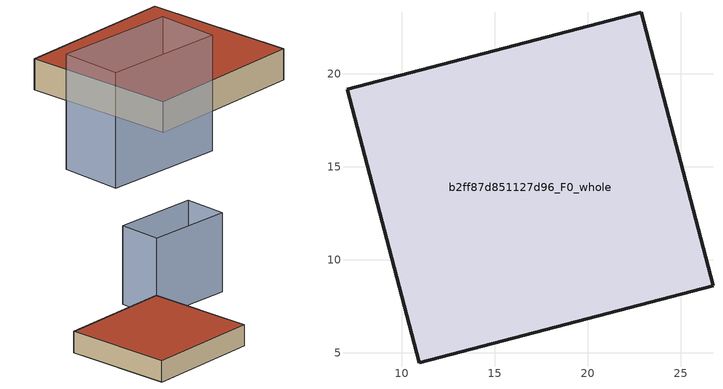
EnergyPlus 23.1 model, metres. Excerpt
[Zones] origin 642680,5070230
b2ff87d851127d96_F0_whole
 floor ground (EU_floor_Construction): 26.74,8.61 22.87,23.33 7.07,19.17 10.94,4.45 z0
 wall outside (EU_wall_Construction): 7.07,19.17 22.87,23.33 26.74,8.61 10.94,4.45 7.07,19.17 z0:3
 roof outside (EU_roof_Construction): 22.87,23.33 26.74,8.61 10.94,4.45 7.07,19.17 z3
shading: 12.21,-1.45 0.2,-3.85 / 0.2,-3.85 -1.02,2.23 / -1.02,2.23 10.99,4.63 / 10.99,4.63 12.21,-1.45 z0:11.1
[Building]
EU S2 Campaign: North Axis=0; Terrain=City; Solar Distribution=FullExterior
[Site:Location]
Lyon-Bron: Latitude=45.75; Longitude=5; Time Zone=1; Elevation=198
[SizingPeriod:WeatherFileDays]
AnnualSizingPeriod: Begin Month=1; Begin Day of Month=1; End Month=12; End Day of Month=31; Day of Week for Start Day=Monday; Use Weather File Daylight Saving Period=No; Use Weather File Rain and Snow Indicators=No
[MATERIAL]
EU_InternalMass_Material: Roughness=MediumRough; Thickness=0.1; Conductivity=1; Density=1800; Specific Heat=900; Thermal Absorptance=0.9; Solar Absorptance=0.7; Visible Absorptance=0.7
[MATERIAL:NOMASS] Roughness=MediumRough; Thermal Absorptance=0.9; Solar Absorptance=0.7; Visible Absorptance=0.7
Name | Thermal Resistance
EU_wall_NoMass | 2.20426
EU_roof_NoMass | 1.82421
EU_floor_NoMass | 2.14752
[CONSTRUCTION]
EU_wall_Construction: EU_wall_NoMass
EU_roof_Construction: EU_roof_NoMass
EU_floor_Construction: EU_floor_NoMass
EU_InternalMass_Construction: EU_InternalMass_Material
[ZONE]
b2ff87d851127d96_F0_whole: Type=1; Multiplier=1; Ceiling Height=autocalculate; Volume=746.088; Floor Area=autocalculate; Part of Total Floor Area=Yes
[INTERNALMASS]
b2ff87d851127d96_F0_whole_EU_InternalMass: Construction=EU_InternalMass_Construction; Zone or ZoneList=b2ff87d851127d96_F0_whole; Surface Area=248.696
[OTHEREQUIPMENT]
EU_Step8_InternalGain_b2ff87d851127d96_F0_whole_f000: Fuel Type=Electricity; Zone or ZoneList or Space or SpaceList=b2ff87d851127d96_F0_whole; Schedule=EU_Step8_GainSchedule_b2ff87d851127d96_F0_whole_f000; Design Level Calculation Method=Watts/Area; Power per Zone Floor Area=1; Fraction Latent=0; Fraction Radiant=0; Fraction Lost=0; Carbon Dioxide Generation Rate=0; EndUse Subcategory=EU_Step8_InternalGains
[ZONEVENTILATION:DESIGNFLOWRATE]
EU_ConstantAir_b2ff87d851127d96_F0_whole: Zone or ZoneList or Space or SpaceList=b2ff87d851127d96_F0_whole; Schedule=EU_AlwaysOn; Design Flow Rate Calculation Method=AirChanges/Hour; Air Changes per Hour=0.567084; Ventilation Type=Natural; Fan Pressure Rise=0; Fan Total Efficiency=1; Constant Term Coefficient=1; Temperature Term Coefficient=0; Velocity Term Coefficient=0; Velocity Squared Term Coefficient=0; Minimum Indoor Temperature=-100; Maximum Indoor Temperature=100; Delta Temperature=-100; Minimum Outdoor Temperature=-100; Maximum Outdoor Temperature=100; Maximum Wind Speed=40
[HVACTEMPLATE:THERMOSTAT]
EU_HeatOnly_b2ff87d851127d96_F0_whole: Constant Heating Setpoint=20; Constant Cooling Setpoint=50
[HVACTEMPLATE:ZONE:IDEALLOADSAIRSYSTEM]
b2ff87d851127d96_F0_whole: Template Thermostat=EU_HeatOnly_b2ff87d851127d96_F0_whole; System Availability Schedule=EU_AlwaysOn; Maximum Heating Supply Air Temperature=50; Minimum Cooling Supply Air Temperature=13; Maximum Heating Supply Air Humidity Ratio=0.0156; Minimum Cooling Supply Air Humidity Ratio=0.0077; Heating Limit=NoLimit; Cooling Limit=NoLimit; Heating Availability Schedule=EU_AlwaysOn; Cooling Availability Schedule=EU_CoolingOff; Dehumidification Control Type=ConstantSensibleHeatRatio; Cooling Sensible Heat Ratio=0.7; Dehumidification Setpoint=60; Humidification Control Type=None; Humidification Setpoint=30; Outdoor Air Method=None; Outdoor Air Flow Rate per Person=0.00944; Outdoor Air Flow Rate per Zone Floor Area=0; Outdoor Air Flow Rate per Zone=0; Demand Controlled Ventilation Type=None; Outdoor Air Economizer Type=NoEconomizer; Heat Recovery Type=None; Sensible Heat Recovery Effectiveness=0.7; Latent Heat Recovery Effectiveness=0.65
[SIZING:ZONE]
b2ff87d851127d96_F0_whole: Zone Cooling Design Supply Air Temperature Input Method=SupplyAirTemperature; Zone Cooling Design Supply Air Temperature=13; Zone Heating Design Supply Air Temperature Input Method=SupplyAirTemperature; Zone Heating Design Supply Air Temperature=50; Zone Cooling Design Supply Air Humidity Ratio=0.008; Zone Heating Design Supply Air Humidity Ratio=0.008; Cooling Design Air Flow Method=DesignDay; Cooling Design Air Flow Rate=0; Cooling Minimum Air Flow per Zone Floor Area=0.000762; Cooling Minimum Air Flow=0; Cooling Minimum Air Flow Fraction=0.2; Heating Design Air Flow Method=DesignDay; Heating Design Air Flow Rate=0; Heating Maximum Air Flow per Zone Floor Area=0.002032; Heating Maximum Air Flow=0.141576; Heating Maximum Air Flow Fraction=0.3; Account for Dedicated Outdoor Air System=No; Dedicated Outdoor Air System Control Strategy=NeutralSupplyAir; Dedicated Outdoor Air Low Setpoint Temperature for Design=autosize; Dedicated Outdoor Air High Setpoint Temperature for Design=autosize; Zone Load Sizing Method=Sensible Load Only No Latent Load; Zone Latent Cooling Design Supply Air Humidity Ratio Input Method=HumidityRatioDifference; Zone Cooling Design Supply Air Humidity Ratio Difference=0.005; Zone Latent Heating Design Supply Air Humidity Ratio Input Method=HumidityRatioDifference; Zone Humidification Design Supply Air Humidity Ratio Difference=0.005
[SCHEDULE:CONSTANT]
Name | Hourly Value
EU_AlwaysOn | 1
EU_CoolingOff | 0
[SCHEDULE:FILE]
EU_Step8_GainSchedule_b2ff87d851127d96_F0_whole_f000: File=../../schedules/b2ff87d851127d96/b2ff87d851127d96_F0_whole_f000_gain.csv; Column Number=1; Rows to Skip at Top=0; Number of Hours of Data=8760; Column Separator=Comma; Interpolate to Timestep=No; Minutes per Item=60; Adjust Schedule for Daylight Savings=Yes
